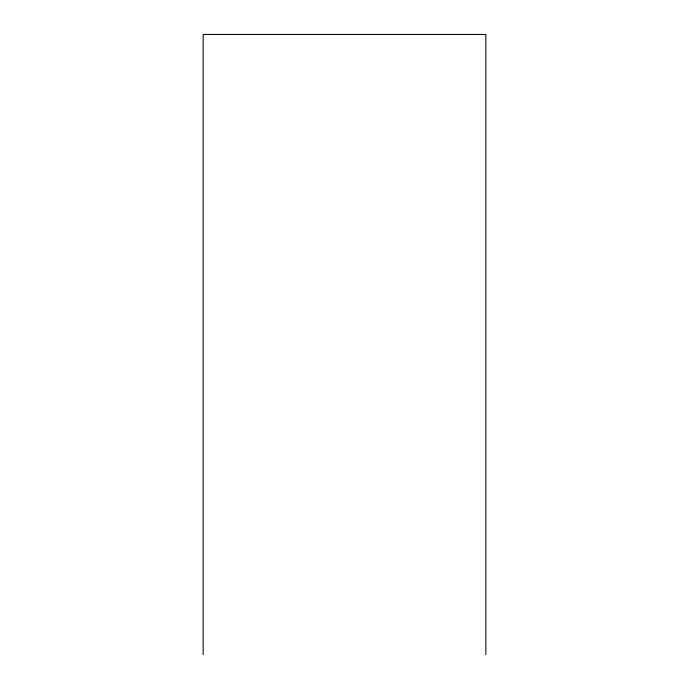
<?xml version="1.0" encoding="UTF-8"?>
<svg xmlns="http://www.w3.org/2000/svg" width="689" height="689" viewBox="0 0 689 689"><rect width="100%" height="100%" fill="white"/><g stroke="black" fill="none" stroke-linecap="round" stroke-linejoin="round"><path stroke-width="1.03" d="M485.848 654.55L485.848 34.45L203.152 34.45L203.152 654.55"/></g></svg>
